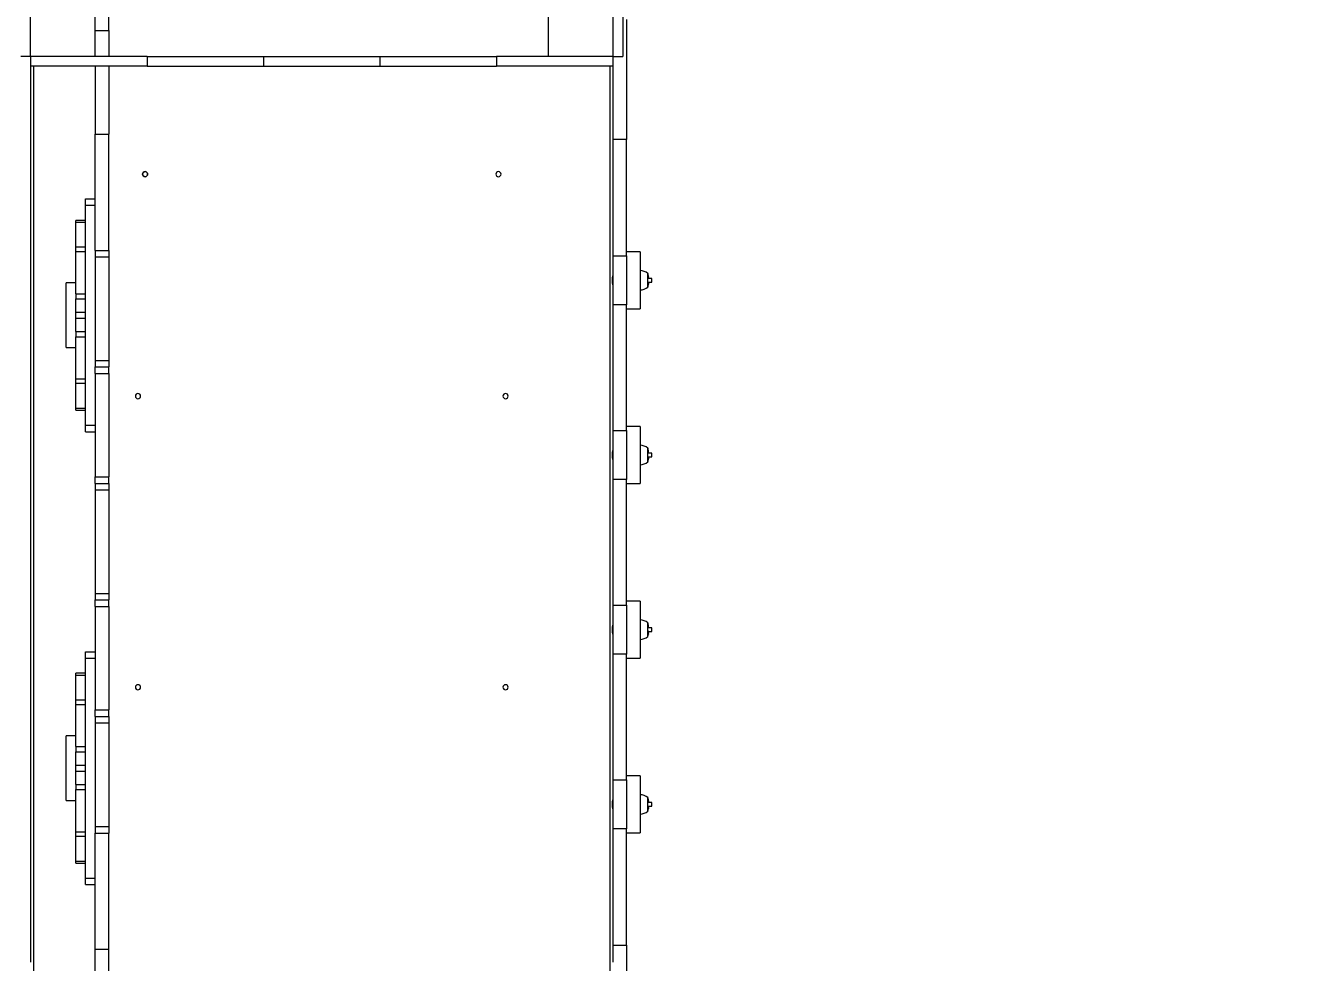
# Model space of a CAD drawing. Header units: millimetres. Extents: x -8113 to 7554, y -5964 to 7452.
# Drawn here: x -2543 to -560, y 543 to 1990 of the extents above; entities that cross this region are included whole.
import ezdxf

# ---------------------------------------------------------------- set-up
doc = ezdxf.new("R2010")
doc.units = ezdxf.units.MM
for name, color, linetype in [('DIKOM_ОБЪЕКТ', 7, 'Continuous'), ('DIKOM_РАЗМЕР_ЗОНА', 7, 'Continuous'), ('DIKOM_РАЗМЕР_ОБЪЕКТА', 7, 'Continuous')]:
    doc.layers.add(name, color=color, linetype=linetype)
doc.styles.add('style1', font='arial.ttf', dxfattribs={"width": 0.8})
doc.dimstyles.new('1-50', dxfattribs={"dimtxt": 300, "dimasz": 200, "dimexe": 100, "dimexo": 0, "dimgap": 100, "dimtad": 1, "dimtxsty": 'style1', "dimcen": 200, "dimclrd": 7, "dimclre": 7, "dimclrt": 7, "dimadec": 1, "dimazin": 2, "dimtfac": 1, "dimtmove": 0, "dimatfit": 2, "dimfxl": 0, "dimlwd": 25, "dimlwe": 18, "dimarcsym": 0})

# ---------------------------------------------------------------- blocks, each defined once
blk = doc.blocks.new('*D0')
at = {"layer": 'Defpoints', "color": 0, "transparency": 16777216}
for p in [(6054.1, 1970.8), (-4445.9, 381.6), (6054.1, -5178.4)]:
    blk.add_point(p, dxfattribs=at)
at = {"layer": 'DIKOM_РАЗМЕР_ОБЪЕКТА', "color": 7, "lineweight": 18, "transparency": 16777216}
for p, q in [((6054.1, 1970.8), (6054.1, -5278.4)), ((-4445.9, 381.6), (-4445.9, -5278.4))]:
    blk.add_line(p, q, dxfattribs=at)
at = {"layer": 'DIKOM_РАЗМЕР_ОБЪЕКТА', "color": 7, "lineweight": 25, "transparency": 16777216}
blk.add_line((-4245.9, -5178.4), (5854.1, -5178.4), dxfattribs=at)
at = {"layer": 'DIKOM_РАЗМЕР_ОБЪЕКТА', "color": 7, "transparency": 16777216}
for points in [[(-4245.9, -5145), (-4245.9, -5211.7), (-4445.9, -5178.4)], [(5854.1, -5145), (5854.1, -5211.7), (6054.1, -5178.4)]]:
    blk.add_solid(points, dxfattribs=at)
at = {"layer": 'DIKOM_РАЗМЕР_ОБЪЕКТА', "color": 7, "transparency": 16777216, "insert": (804.1, -4925.2), "char_height": 300, "attachment_point": 5, "style": 'style1'}
blk.add_mtext('10500', dxfattribs=at)
blk = doc.blocks.new('*D1')
at = {"layer": 'Defpoints', "color": 0, "transparency": 16777216}
for p in [(1.1, 5452.2), (-6929.6, -2947.8), (-2475.9, -2947.8)]:
    blk.add_point(p, dxfattribs=at)
at = {"layer": 'DIKOM_РАЗМЕР_ОБЪЕКТА', "color": 7, "lineweight": 18, "transparency": 16777216}
for p, q in [((1.1, 5452.2), (-7029.6, 5452.2)), ((-2475.9, -2947.8), (-7029.6, -2947.8))]:
    blk.add_line(p, q, dxfattribs=at)
at = {"layer": 'DIKOM_РАЗМЕР_ОБЪЕКТА', "color": 7, "lineweight": 25, "transparency": 16777216}
blk.add_line((-6929.6, 5252.2), (-6929.6, -2747.8), dxfattribs=at)
at = {"layer": 'DIKOM_РАЗМЕР_ОБЪЕКТА', "color": 7, "transparency": 16777216}
for points in [[(-6963, 5252.2), (-6896.3, 5252.2), (-6929.6, 5452.2)], [(-6963, -2747.8), (-6896.3, -2747.8), (-6929.6, -2947.8)]]:
    blk.add_solid(points, dxfattribs=at)
at = {"layer": 'DIKOM_РАЗМЕР_ОБЪЕКТА', "color": 7, "transparency": 16777216, "insert": (-7182.8, 1252.2), "char_height": 300, "attachment_point": 5, "rotation": 90, "style": 'style1'}
blk.add_mtext('8400', dxfattribs=at)
blk = doc.blocks.new('*D2')
at = {"layer": 'Defpoints', "color": 0, "transparency": 16777216}
for p in [(7554.1, 1504.9), (-6445.9, -5.3), (7554.1, -5864.3)]:
    blk.add_point(p, dxfattribs=at)
at = {"layer": 'DIKOM_РАЗМЕР_ЗОНА', "color": 7, "lineweight": 18, "transparency": 16777216}
for p, q in [((7554.1, 1504.9), (7554.1, -5964.3)), ((-6445.9, -5.3), (-6445.9, -5964.3))]:
    blk.add_line(p, q, dxfattribs=at)
at = {"layer": 'DIKOM_РАЗМЕР_ЗОНА', "color": 7, "lineweight": 25, "transparency": 16777216}
blk.add_line((-6245.9, -5864.3), (7354.1, -5864.3), dxfattribs=at)
at = {"layer": 'DIKOM_РАЗМЕР_ЗОНА', "color": 7, "transparency": 16777216}
for points in [[(-6245.9, -5830.9), (-6245.9, -5897.6), (-6445.9, -5864.3)], [(7354.1, -5830.9), (7354.1, -5897.6), (7554.1, -5864.3)]]:
    blk.add_solid(points, dxfattribs=at)
at = {"layer": 'DIKOM_РАЗМЕР_ЗОНА', "color": 7, "transparency": 16777216, "insert": (554.1, -5611.1), "char_height": 300, "attachment_point": 5, "style": 'style1'}
blk.add_mtext('14000', dxfattribs=at)
blk = doc.blocks.new('*D3')
at = {"layer": 'Defpoints', "color": 0, "transparency": 16777216}
for p in [(316.1, 7452.2), (-7663, -4447.8), (-3035.9, -4447.8)]:
    blk.add_point(p, dxfattribs=at)
at = {"layer": 'DIKOM_РАЗМЕР_ЗОНА', "color": 7, "lineweight": 18, "transparency": 16777216}
for p, q in [((316.1, 7452.2), (-7763, 7452.2)), ((-3035.9, -4447.8), (-7763, -4447.8))]:
    blk.add_line(p, q, dxfattribs=at)
at = {"layer": 'DIKOM_РАЗМЕР_ЗОНА', "color": 7, "lineweight": 25, "transparency": 16777216}
blk.add_line((-7663, 7252.2), (-7663, -4247.8), dxfattribs=at)
at = {"layer": 'DIKOM_РАЗМЕР_ЗОНА', "color": 7, "transparency": 16777216}
for points in [[(-7696.3, 7252.2), (-7629.7, 7252.2), (-7663, 7452.2)], [(-7696.3, -4247.8), (-7629.7, -4247.8), (-7663, -4447.8)]]:
    blk.add_solid(points, dxfattribs=at)
at = {"layer": 'DIKOM_РАЗМЕР_ЗОНА', "color": 7, "transparency": 16777216, "insert": (-7916.2, 1502.2), "char_height": 300, "attachment_point": 5, "rotation": 90, "style": 'style1'}
blk.add_mtext('11900', dxfattribs=at)

msp = doc.modelspace()

# ---------------------------------------------------------------- linework, layer by layer
at = {"layer": 'DIKOM_ОБЪЕКТ', "color": 7, "linetype": 'Continuous', "lineweight": 15}
for p, q in [((-2535.92, 1942.707), (-2535.92, 2122.707)), ((-1635.92, 2122.707), (-1635.92, 1942.707)), ((-1620.92, 2122.707), (-1620.92, 1942.707)), ((-2435.92, 1942.707), (-2435.92, 2042.707)), ((-2414.92, 1982.707), (-2414.92, 2032.707)), ((-1735.92, 2042.707), (-1735.92, 1942.707)), ((-1614.92, 1999.808), (-1614.92, 1814.17)), ((-2435.92, 1982.707), (-2414.92, 1982.707)), ((-2414.92, 1982.707), (-2414.92, 1942.707)), ((-2535.92, 1942.707), (-2550.92, 1942.707)), ((-2535.92, 1942.707), (-2535.92, 1927.707)), ((-2355.92, 1942.707), (-2535.92, 1942.707)), ((-2535.92, 1927.707), (-2535.92, 542.615)), ((-2355.92, 1927.707), (-2535.92, 1927.707)), ((-2530.92, 467.176), (-2530.92, 1927.707)), ((-2435.92, 1927.707), (-2435.92, 1822.707)), ((-2414.92, 1927.707), (-2414.92, 1822.707)), ((-2355.92, 1942.707), (-2355.92, 1927.707)), ((-2355.92, 1942.707), (-2175.92, 1942.707)), ((-2355.92, 1927.707), (-2175.92, 1927.707)), ((-2175.92, 1942.707), (-2175.92, 1927.707)), ((-2175.92, 1942.707), (-1995.92, 1942.707)), ((-2175.92, 1927.707), (-1995.92, 1927.707)), ((-1995.92, 1942.707), (-1995.92, 1927.707)), ((-1995.92, 1942.707), (-1815.92, 1942.707)), ((-1995.92, 1927.707), (-1815.92, 1927.707)), ((-1815.92, 1942.707), (-1815.92, 1927.707)), ((-1635.92, 1942.707), (-1815.92, 1942.707)), ((-1635.92, 1927.707), (-1815.92, 1927.707)), ((-1640.92, 1927.707), (-1640.92, 467.176)), ((-1635.92, 1942.707), (-1620.92, 1942.707)), ((-1635.92, 1942.707), (-1635.92, 1927.707)), ((-1635.92, 1927.707), (-1635.92, 1814.17)), ((-2435.92, 1822.707), (-2414.92, 1822.707)), ((-2435.92, 1642.957), (-2435.92, 1822.707)), ((-2414.92, 1642.957), (-2414.92, 1822.707)), ((-1614.92, 1814.17), (-1635.92, 1814.17)), ((-1635.92, 1814.17), (-1635.92, 1634.507)), ((-1614.92, 1634.507), (-1614.92, 1814.17)), ((-2450.92, 1712.707), (-2450.92, 1722.707)), ((-2450.92, 1722.707), (-2435.92, 1722.707)), ((-2450.92, 1712.707), (-2435.92, 1712.707)), ((-2450.92, 1372.707), (-2450.92, 1712.707)), ((-2450.92, 1689.338), (-2465.92, 1689.338)), ((-2465.92, 1686.492), (-2465.92, 1689.338)), ((-2465.92, 1686.492), (-2450.92, 1686.492)), ((-2465.92, 1647.856), (-2465.92, 1686.492)), ((-2450.92, 1647.856), (-2465.92, 1647.856)), ((-2465.92, 1641.187), (-2465.92, 1647.856)), ((-2465.92, 1641.187), (-2450.92, 1641.187)), ((-2465.92, 1575.921), (-2465.92, 1641.187)), ((-2435.92, 1642.957), (-2414.92, 1642.957)), ((-2435.92, 1642.957), (-2435.92, 1632.971)), ((-2435.92, 1632.971), (-2414.92, 1632.971)), ((-2435.92, 1632.971), (-2435.92, 1472.707)), ((-2414.92, 1642.957), (-2414.92, 1632.971)), ((-2414.92, 1632.971), (-2414.92, 1472.707)), ((-1635.92, 1634.507), (-1614.92, 1634.507)), ((-1635.92, 1634.507), (-1635.92, 1558.907)), ((-1593.92, 1640.707), (-1614.92, 1640.707)), ((-1614.92, 1634.507), (-1614.92, 1558.907)), ((-1593.92, 1640.707), (-1593.92, 1552.707)), ((-1581.92, 1585.907), (-1581.92, 1607.507)), ((-2465.92, 1592.707), (-2480.92, 1592.707)), ((-2480.92, 1492.707), (-2480.92, 1592.707)), ((-1635.92, 1604.207), (-1636.252, 1604.207)), ((-1636.252, 1604.207), (-1636.252, 1589.207)), ((-1636.252, 1589.207), (-1635.92, 1589.207)), ((-1580.985, 1592.118), (-1581.42, 1592.118)), ((-1581.384, 1604.593), (-1581.38, 1604.524)), ((-1581.292, 1603.963), (-1581.384, 1604.593)), ((-1581.312, 1604.113), (-1581.366, 1604.481)), ((-1581.339, 1589.291), (-1581.178, 1590.504)), ((-1581.334, 1589.19), (-1581.339, 1589.291)), ((-1581.334, 1589.187), (-1581.336, 1589.241)), ((-1581.269, 1589.604), (-1581.317, 1589.238)), ((-1581.267, 1589.604), (-1581.316, 1589.238)), ((-1581.299, 1604.113), (-1581.314, 1604.113)), ((-1581.299, 1604.121), (-1581.313, 1604.121)), ((-1581.298, 1604.104), (-1581.312, 1604.104)), ((-1581.299, 1604.121), (-1581.298, 1604.112)), ((-1581.299, 1604.113), (-1581.299, 1604.121)), ((-1581.299, 1604.113), (-1581.298, 1604.104)), ((-1581.298, 1604.112), (-1581.299, 1604.112)), ((-1581.298, 1604.104), (-1581.257, 1603.728)), ((-1581.298, 1589.604), (-1581.256, 1589.604)), ((-1581.206, 1603.376), (-1581.292, 1603.976)), ((-1581.203, 1603.353), (-1581.292, 1603.963)), ((-1581.262, 1589.726), (-1581.281, 1589.726)), ((-1581.262, 1589.726), (-1581.166, 1590.479)), ((-1581.256, 1589.604), (-1581.262, 1589.726)), ((-1581.06, 1601.941), (-1581.095, 1602.404)), ((-1581.064, 1602.006), (-1581.094, 1602.39)), ((-1581.066, 1602.027), (-1581.024, 1601.678)), ((-1581.066, 1602.023), (-1581.06, 1601.976)), ((-1581.001, 1601.233), (-1581.06, 1601.941)), ((-1581.024, 1601.678), (-1581.038, 1601.678)), ((-1581.023, 1601.663), (-1581.037, 1601.663)), ((-1581.001, 1601.247), (-1581.028, 1601.571)), ((-1581.023, 1601.663), (-1581.026, 1601.612)), ((-1581.021, 1591.665), (-1581.026, 1591.6)), ((-1581.024, 1601.678), (-1581.023, 1601.663)), ((-1581.019, 1591.668), (-1581.022, 1591.668)), ((-1580.999, 1601.159), (-1581.001, 1601.247)), ((-1580.999, 1601.157), (-1581.001, 1601.233)), ((-1580.985, 1592.118), (-1580.991, 1592.042)), ((-1580.966, 1592.878), (-1580.94, 1593.332)), ((-1580.962, 1592.785), (-1580.966, 1592.878)), ((-1580.962, 1592.783), (-1580.964, 1592.832)), ((-1580.934, 1593.173), (-1580.953, 1592.831)), ((-1580.934, 1593.16), (-1580.952, 1592.831)), ((-1580.934, 1593.173), (-1580.949, 1593.173)), ((-1576.02, 1599.707), (-1580.912, 1599.707)), ((-1580.905, 1594.15), (-1580.896, 1594.447)), ((-1580.895, 1593.707), (-1576.02, 1593.707)), ((-1575.92, 1599.607), (-1576.02, 1599.707)), ((-1576.02, 1593.707), (-1576.02, 1599.707)), ((-1576.02, 1593.707), (-1575.92, 1593.807)), ((-1575.92, 1596.801), (-1575.92, 1599.607)), ((-1575.92, 1593.807), (-1575.92, 1596.801)), ((-2465.92, 1575.921), (-2450.92, 1575.921)), ((-2465.92, 1575.921), (-2465.92, 1567.849)), ((-2465.92, 1567.849), (-2450.92, 1567.849)), ((-2465.92, 1547.22), (-2465.92, 1567.849)), ((-2465.92, 1547.22), (-2450.92, 1547.22)), ((-2465.92, 1538.195), (-2465.92, 1547.22)), ((-1614.92, 1558.907), (-1635.92, 1558.907)), ((-1635.92, 1558.907), (-1635.92, 1364.507)), ((-1614.92, 1364.507), (-1614.92, 1558.907)), ((-1614.92, 1552.707), (-1593.92, 1552.707)), ((-2465.92, 1538.195), (-2450.92, 1538.195)), ((-2465.92, 1517.566), (-2465.92, 1538.195)), ((-2465.92, 1517.566), (-2450.92, 1517.566)), ((-2465.92, 1517.566), (-2465.92, 1509.493)), ((-2465.92, 1509.493), (-2450.92, 1509.493)), ((-2465.92, 1444.227), (-2465.92, 1509.493)), ((-2480.92, 1492.707), (-2465.92, 1492.707)), ((-2435.92, 1472.707), (-2414.92, 1472.707)), ((-2435.92, 1472.707), (-2435.92, 1462.707)), ((-2414.92, 1472.707), (-2414.92, 1462.707)), ((-2435.92, 1462.707), (-2414.92, 1462.707)), ((-2435.92, 1452.707), (-2435.92, 1462.707)), ((-2435.92, 1452.707), (-2414.92, 1452.707)), ((-2435.92, 1452.707), (-2435.92, 1292.707)), ((-2414.92, 1452.707), (-2414.92, 1462.707)), ((-2414.92, 1452.707), (-2414.92, 1292.707)), ((-2465.92, 1444.227), (-2450.92, 1444.227)), ((-2465.92, 1437.559), (-2465.92, 1444.227)), ((-2465.92, 1437.559), (-2450.92, 1437.559)), ((-2465.92, 1398.923), (-2465.92, 1437.559)), ((-2465.92, 1398.923), (-2450.92, 1398.923)), ((-2465.92, 1396.077), (-2465.92, 1398.923)), ((-2465.92, 1396.077), (-2450.92, 1396.077)), ((-2450.92, 1372.707), (-2435.92, 1372.707)), ((-2450.92, 1362.707), (-2450.92, 1372.707)), ((-1593.92, 1370.707), (-1614.92, 1370.707)), ((-1593.92, 1370.707), (-1593.92, 1282.707)), ((-2450.92, 1362.707), (-2435.92, 1362.707)), ((-1635.92, 1364.507), (-1614.92, 1364.507)), ((-1635.92, 1364.507), (-1635.92, 1288.907)), ((-1614.92, 1364.507), (-1614.92, 1288.907)), ((-1635.92, 1334.207), (-1636.252, 1334.207)), ((-1636.252, 1334.207), (-1636.252, 1319.207)), ((-1581.92, 1315.907), (-1581.92, 1337.507)), ((-1581.024, 1331.747), (-1581.42, 1331.747)), ((-1581.023, 1331.733), (-1581.42, 1331.733)), ((-1581.303, 1334.165), (-1581.384, 1334.713)), ((-1581.384, 1334.683), (-1581.382, 1334.572)), ((-1581.292, 1334.057), (-1581.384, 1334.683)), ((-1581.299, 1334.164), (-1581.308, 1334.164)), ((-1581.298, 1334.155), (-1581.306, 1334.155)), ((-1581.299, 1334.174), (-1581.304, 1334.174)), ((-1581.298, 1334.165), (-1581.303, 1334.165)), ((-1581.299, 1334.174), (-1581.298, 1334.165)), ((-1581.299, 1334.164), (-1581.298, 1334.155)), ((-1581.298, 1334.155), (-1581.28, 1333.958)), ((-1581.249, 1333.711), (-1581.292, 1334.091)), ((-1581.233, 1333.573), (-1581.292, 1334.057)), ((-1581.06, 1332.047), (-1581.086, 1332.302)), ((-1581.06, 1332.091), (-1581.082, 1332.262)), ((-1581.001, 1331.392), (-1581.06, 1332.091)), ((-1581.001, 1331.344), (-1581.06, 1332.047)), ((-1581.023, 1331.733), (-1581.025, 1331.642)), ((-1581.024, 1331.747), (-1581.023, 1331.733)), ((-1580.999, 1331.209), (-1581.001, 1331.392)), ((-1580.999, 1331.185), (-1581.001, 1331.344)), ((-1580.881, 1330.11), (-1580.921, 1330.11)), ((-1576.02, 1329.707), (-1580.895, 1329.707)), ((-1575.92, 1329.607), (-1576.02, 1329.707)), ((-1576.02, 1323.707), (-1576.02, 1329.707)), ((-1575.92, 1326.936), (-1575.92, 1329.607)), ((-1636.252, 1319.207), (-1635.92, 1319.207)), ((-1581.339, 1319.475), (-1581.178, 1320.681)), ((-1581.333, 1319.144), (-1581.339, 1319.475)), ((-1581.265, 1319.557), (-1581.331, 1319.057)), ((-1581.263, 1319.548), (-1581.331, 1319.035)), ((-1581.328, 1319.557), (-1581.256, 1319.557)), ((-1581.262, 1319.877), (-1581.286, 1319.877)), ((-1581.262, 1319.877), (-1581.166, 1320.625)), ((-1581.256, 1319.557), (-1581.262, 1319.877)), ((-1581.186, 1320.625), (-1581.166, 1320.625)), ((-1581.019, 1321.724), (-1581.025, 1321.724)), ((-1581.002, 1321.885), (-1581.013, 1321.751)), ((-1580.966, 1323.04), (-1580.94, 1323.491)), ((-1580.961, 1322.761), (-1580.966, 1323.04)), ((-1580.934, 1323.074), (-1580.964, 1323.074)), ((-1580.934, 1323.074), (-1580.959, 1322.622)), ((-1580.934, 1323.029), (-1580.959, 1322.58)), ((-1580.929, 1323.2), (-1580.934, 1323.029)), ((-1580.905, 1324.304), (-1580.896, 1324.6)), ((-1580.895, 1323.707), (-1576.02, 1323.707)), ((-1576.02, 1323.707), (-1575.92, 1323.807)), ((-1575.92, 1323.807), (-1575.92, 1326.936)), ((-2435.92, 1292.707), (-2414.92, 1292.707)), ((-2435.92, 1282.707), (-2435.92, 1292.707)), ((-2414.92, 1282.707), (-2414.92, 1292.707)), ((-2435.92, 1282.707), (-2414.92, 1282.707)), ((-2435.92, 1282.707), (-2435.92, 1272.707)), ((-2435.92, 1272.707), (-2414.92, 1272.707)), ((-2435.92, 1272.707), (-2435.92, 1112.707)), ((-2414.92, 1282.707), (-2414.92, 1272.707)), ((-2414.92, 1272.707), (-2414.92, 1112.707)), ((-1614.92, 1288.907), (-1635.92, 1288.907)), ((-1635.92, 1288.907), (-1635.92, 1094.507)), ((-1614.92, 1094.507), (-1614.92, 1288.907)), ((-1614.92, 1282.707), (-1593.92, 1282.707)), ((-2435.92, 1112.707), (-2414.92, 1112.707)), ((-2435.92, 1112.707), (-2435.92, 1102.707)), ((-2414.92, 1112.707), (-2414.92, 1102.707)), ((-2435.92, 1102.707), (-2414.92, 1102.707)), ((-2435.92, 1092.707), (-2435.92, 1102.707)), ((-2435.92, 1092.707), (-2414.92, 1092.707)), ((-2435.92, 1092.707), (-2435.92, 932.707)), ((-2414.92, 1092.707), (-2414.92, 1102.707)), ((-2414.92, 1092.707), (-2414.92, 932.707)), ((-1635.92, 1094.507), (-1614.92, 1094.507)), ((-1635.92, 1094.507), (-1635.92, 1018.907)), ((-1593.92, 1100.707), (-1614.92, 1100.707)), ((-1614.92, 1094.507), (-1614.92, 1018.907)), ((-1593.92, 1100.707), (-1593.92, 1012.707)), ((-1636.242, 1064.185), (-1636.342, 1063.873)), ((-1635.92, 1064.207), (-1636.252, 1064.207)), ((-1636.252, 1064.207), (-1636.252, 1049.207)), ((-1581.92, 1045.907), (-1581.92, 1067.507)), ((-1581.299, 1064.174), (-1581.42, 1064.174)), ((-1581.384, 1064.727), (-1581.383, 1064.654)), ((-1581.292, 1064.107), (-1581.384, 1064.727)), ((-1581.292, 1064.038), (-1581.312, 1064.174)), ((-1581.299, 1064.174), (-1581.298, 1064.165)), ((-1581.299, 1064.155), (-1581.298, 1064.146)), ((-1581.261, 1063.819), (-1581.292, 1064.107)), ((-1581.06, 1062.024), (-1581.088, 1062.323)), ((-1581.06, 1062.118), (-1581.078, 1062.238)), ((-1581.001, 1061.422), (-1581.06, 1062.118)), ((-1581.024, 1061.785), (-1581.032, 1061.785)), ((-1581.023, 1061.771), (-1581.031, 1061.771)), ((-1581.024, 1061.785), (-1581.023, 1061.771)), ((-1581.023, 1061.771), (-1581.024, 1061.693)), ((-1580.999, 1061.231), (-1581.001, 1061.422)), ((-1580.999, 1061.176), (-1581.001, 1061.32)), ((-1580.996, 1051.977), (-1581, 1051.906)), ((-1580.966, 1053.203), (-1580.94, 1053.65)), ((-1580.961, 1052.72), (-1580.966, 1053.203)), ((-1580.934, 1053.001), (-1580.959, 1052.554)), ((-1580.928, 1053.226), (-1580.934, 1053.095)), ((-1576.02, 1059.707), (-1580.906, 1059.707)), ((-1580.905, 1054.454), (-1580.896, 1054.747)), ((-1580.895, 1053.707), (-1576.02, 1053.707)), ((-1575.92, 1059.607), (-1576.02, 1059.707)), ((-1576.02, 1053.707), (-1576.02, 1059.707)), ((-1576.02, 1053.707), (-1575.92, 1053.807)), ((-1575.92, 1056.788), (-1575.92, 1059.607)), ((-1575.92, 1053.807), (-1575.92, 1056.788)), ((-1636.544, 1050.545), (-1636.267, 1049.304)), ((-1636.252, 1049.207), (-1635.92, 1049.207)), ((-1581.339, 1049.674), (-1581.178, 1050.868)), ((-1581.331, 1049.026), (-1581.339, 1049.674)), ((-1581.266, 1049.565), (-1581.331, 1049.071)), ((-1581.261, 1049.548), (-1581.331, 1049.026)), ((-1581.321, 1049.565), (-1581.178, 1050.635)), ((-1581.262, 1050.045), (-1581.289, 1050.045)), ((-1581.262, 1050.045), (-1581.166, 1050.785)), ((-1581.256, 1049.548), (-1581.262, 1050.045)), ((-1581.187, 1050.084), (-1581.256, 1049.548)), ((-1581.19, 1050.785), (-1581.166, 1050.785)), ((-1581.185, 1050.587), (-1581.166, 1050.587)), ((-2450.92, 1012.707), (-2450.92, 1022.707)), ((-2450.92, 1022.707), (-2435.92, 1022.707)), ((-2450.92, 1012.707), (-2435.92, 1012.707)), ((-2450.92, 672.707), (-2450.92, 1012.707)), ((-1614.92, 1018.907), (-1635.92, 1018.907)), ((-1635.92, 1018.907), (-1635.92, 824.507)), ((-1614.92, 824.507), (-1614.92, 1018.907)), ((-1614.92, 1012.707), (-1593.92, 1012.707)), ((-2450.92, 989.338), (-2465.92, 989.338)), ((-2465.92, 986.492), (-2465.92, 989.338)), ((-2465.92, 986.492), (-2450.92, 986.492)), ((-2465.92, 947.856), (-2465.92, 986.492)), ((-2450.92, 947.856), (-2465.92, 947.856)), ((-2465.92, 941.187), (-2465.92, 947.856)), ((-2465.92, 941.187), (-2450.92, 941.187)), ((-2465.92, 875.921), (-2465.92, 941.187)), ((-2435.92, 932.707), (-2414.92, 932.707)), ((-2435.92, 922.707), (-2435.92, 932.707)), ((-2414.92, 922.707), (-2414.92, 932.707)), ((-2435.92, 922.707), (-2414.92, 922.707)), ((-2435.92, 922.707), (-2435.92, 912.707)), ((-2435.92, 912.707), (-2414.92, 912.707)), ((-2435.92, 912.707), (-2435.92, 752.444)), ((-2414.92, 922.707), (-2414.92, 912.707)), ((-2414.92, 912.707), (-2414.92, 752.444)), ((-2465.92, 892.707), (-2480.92, 892.707)), ((-2480.92, 792.707), (-2480.92, 892.707)), ((-2465.92, 875.921), (-2450.92, 875.921)), ((-2465.92, 875.921), (-2465.92, 867.849)), ((-2465.92, 867.849), (-2450.92, 867.849)), ((-2465.92, 847.22), (-2465.92, 867.849)), ((-2465.92, 847.22), (-2450.92, 847.22)), ((-2465.92, 838.195), (-2465.92, 847.22)), ((-2465.92, 838.195), (-2450.92, 838.195)), ((-2465.92, 817.566), (-2465.92, 838.195)), ((-2465.92, 817.566), (-2450.92, 817.566)), ((-2465.92, 817.566), (-2465.92, 809.493)), ((-1635.92, 824.507), (-1614.92, 824.507)), ((-1635.92, 824.507), (-1635.92, 748.907)), ((-1593.92, 830.707), (-1614.92, 830.707)), ((-1614.92, 824.507), (-1614.92, 748.907)), ((-1593.92, 830.707), (-1593.92, 742.707)), ((-2465.92, 809.493), (-2450.92, 809.493)), ((-2465.92, 744.227), (-2465.92, 809.493)), ((-1635.92, 794.207), (-1636.252, 794.207)), ((-1636.252, 794.207), (-1636.252, 779.207)), ((-1581.92, 775.907), (-1581.92, 797.507)), ((-1581.384, 794.595), (-1581.38, 794.525)), ((-1581.308, 794.079), (-1581.384, 794.595)), ((-1581.384, 794.541), (-1581.38, 794.517)), ((-1581.292, 793.91), (-1581.384, 794.541)), ((-1581.376, 794.493), (-1581.314, 794.079)), ((-1581.299, 794.079), (-1581.316, 794.079)), ((-1581.298, 794.069), (-1581.315, 794.069)), ((-1581.299, 794.115), (-1581.314, 794.115)), ((-1581.298, 794.105), (-1581.312, 794.105)), ((-1581.303, 794.062), (-1581.299, 794.079)), ((-1581.299, 794.115), (-1581.298, 794.105)), ((-1581.299, 794.079), (-1581.298, 794.069)), ((-1581.298, 794.069), (-1581.248, 793.645)), ((-1581.191, 793.273), (-1581.292, 793.91)), ((-2480.92, 792.707), (-2465.92, 792.707)), ((-1636.252, 779.207), (-1635.92, 779.207)), ((-1580.985, 782.119), (-1581.42, 782.119)), ((-1581.339, 779.224), (-1581.178, 780.438)), ((-1581.334, 779.197), (-1581.339, 779.224)), ((-1581.269, 779.646), (-1581.331, 779.177)), ((-1581.269, 779.603), (-1581.317, 779.239)), ((-1581.285, 779.637), (-1581.256, 779.637)), ((-1581.262, 779.673), (-1581.279, 779.673)), ((-1581.262, 779.673), (-1581.166, 780.426)), ((-1581.256, 779.637), (-1581.262, 779.673)), ((-1581.06, 791.886), (-1581.099, 792.459)), ((-1581.06, 791.943), (-1581.095, 792.401)), ((-1581.075, 792.111), (-1581.024, 791.639)), ((-1581.001, 791.178), (-1581.06, 791.886)), ((-1581.024, 791.639), (-1581.04, 791.639)), ((-1581.023, 791.625), (-1581.038, 791.625)), ((-1581.001, 791.236), (-1581.03, 791.585)), ((-1581.03, 791.584), (-1580.998, 791.166)), ((-1581.023, 791.665), (-1581.026, 791.613)), ((-1581.023, 791.625), (-1581.026, 791.608)), ((-1581.024, 791.639), (-1581.023, 791.625)), ((-1580.998, 791.153), (-1581.001, 791.178)), ((-1580.966, 782.815), (-1580.94, 783.269)), ((-1580.962, 782.789), (-1580.966, 782.815)), ((-1580.934, 783.222), (-1580.958, 782.801)), ((-1580.934, 783.17), (-1580.953, 782.832)), ((-1580.934, 783.222), (-1580.943, 783.222)), ((-1576.02, 789.707), (-1580.914, 789.707)), ((-1580.905, 784.087), (-1580.896, 784.385)), ((-1580.895, 783.707), (-1576.02, 783.707)), ((-1575.92, 789.607), (-1576.02, 789.707)), ((-1576.02, 783.707), (-1576.02, 789.707)), ((-1576.02, 783.707), (-1575.92, 783.807)), ((-1575.92, 786.83), (-1575.92, 789.607)), ((-1575.92, 783.807), (-1575.92, 786.83)), ((-2465.92, 744.227), (-2450.92, 744.227)), ((-2465.92, 737.559), (-2465.92, 744.227)), ((-2465.92, 737.559), (-2450.92, 737.559)), ((-2465.92, 698.923), (-2465.92, 737.559)), ((-2435.92, 752.444), (-2414.92, 752.444)), ((-2435.92, 752.444), (-2435.92, 742.458)), ((-2435.92, 742.458), (-2414.92, 742.458)), ((-2435.92, 562.707), (-2435.92, 742.458)), ((-2414.92, 752.444), (-2414.92, 742.458)), ((-2414.92, 562.707), (-2414.92, 742.458)), ((-1614.92, 748.907), (-1635.92, 748.907)), ((-1635.92, 748.907), (-1635.92, 569.245)), ((-1614.92, 569.245), (-1614.92, 748.907)), ((-1614.92, 742.707), (-1593.92, 742.707)), ((-2465.92, 698.923), (-2450.92, 698.923)), ((-2465.92, 696.077), (-2465.92, 698.923)), ((-2465.92, 696.077), (-2450.92, 696.077)), ((-2450.92, 672.707), (-2435.92, 672.707)), ((-2450.92, 662.707), (-2450.92, 672.707)), ((-2450.92, 662.707), (-2435.92, 662.707)), ((-2435.92, 562.707), (-2414.92, 562.707)), ((-2435.92, 455.369), (-2435.92, 562.707)), ((-2414.92, 447.818), (-2414.92, 562.707)), ((-1635.92, 569.245), (-1614.92, 569.245)), ((-1635.92, 569.245), (-1635.92, 542.615)), ((-1614.92, 569.245), (-1614.92, 383.607))]:
    msp.add_line(p, q, dxfattribs=at)
at = {"layer": 'DIKOM_ОБЪЕКТ', "color": 7, "linetype": 'Continuous', "lineweight": 15, "flags": 128}
for points in [[(-1581.166, 1590.479), (-1581.112, 1590.957), (-1581.082, 1591.22), (-1581.057, 1591.43), (-1581.034, 1591.604), (-1581.021, 1591.667), (-1581.021, 1591.665)], [(-1581.048, 1591.668), (-1581.027, 1591.845), (-1580.997, 1592.068)], [(-1581, 1591.928), (-1581.024, 1591.694), (-1581.027, 1591.665)], [(-1581, 1591.923), (-1581.024, 1591.687), (-1581.027, 1591.665)], [(-1580.94, 1593.332), (-1580.923, 1593.296), (-1580.928, 1593.24)], [(-1580.935, 1600.563), (-1580.931, 1600.395), (-1580.923, 1600.111)], [(-1580.935, 1600.562), (-1580.931, 1600.387), (-1580.923, 1600.111)], [(-1580.896, 1594.129), (-1580.896, 1594.132), (-1580.905, 1594.15)], [(-1580.92, 1330.109), (-1580.922, 1330.175), (-1580.931, 1330.439), (-1580.935, 1330.558), (-1580.935, 1330.557)], [(-1580.892, 1329.096), (-1580.907, 1329.659), (-1580.922, 1330.133), (-1580.931, 1330.414), (-1580.935, 1330.554), (-1580.935, 1330.552)], [(-1580.895, 1329.496), (-1580.896, 1329.552), (-1580.905, 1329.841), (-1580.91, 1330.032), (-1580.912, 1330.112), (-1580.912, 1330.111)], [(-1581.021, 1321.706), (-1581.03, 1321.548), (-1581.036, 1321.48)], [(-1581.022, 1321.714), (-1581.021, 1321.716), (-1581.021, 1321.706)], [(-1580.94, 1323.491), (-1580.923, 1323.397), (-1580.934, 1323.074)], [(-1580.896, 1324.25), (-1580.896, 1324.257), (-1580.905, 1324.304)], [(-1581.178, 1050.868), (-1581.099, 1051.549), (-1581.059, 1051.873), (-1581.027, 1052.099), (-1580.997, 1052.251), (-1580.985, 1052.212)], [(-1581.166, 1050.785), (-1581.112, 1051.251), (-1581.082, 1051.495), (-1581.057, 1051.675), (-1581.034, 1051.799), (-1581.03, 1051.793)], [(-1581.043, 1051.8), (-1581.027, 1051.927), (-1580.997, 1052.125)], [(-1580.94, 1053.65), (-1580.923, 1053.504), (-1580.934, 1053.001)], [(-1580.896, 1054.37), (-1580.896, 1054.381), (-1580.905, 1054.454)], [(-1581.046, 781.668), (-1581.027, 781.834), (-1580.997, 782.061)], [(-1581, 781.927), (-1581.024, 781.693), (-1581.027, 781.666)], [(-1580.94, 783.269), (-1580.923, 783.258), (-1580.927, 783.243)], [(-1580.935, 790.563), (-1580.931, 790.419), (-1580.922, 790.127), (-1580.922, 790.111)], [(-1580.896, 784.081), (-1580.896, 784.082), (-1580.905, 784.087)]]:
    msp.add_lwpolyline(points, dxfattribs=at)
at = {"layer": 'DIKOM_ОБЪЕКТ', "color": 7, "linetype": 'Continuous', "lineweight": 15}
msp.add_circle((-2358.92, 1760.708), 4, dxfattribs=at)
at = {"layer": 'DIKOM_ОБЪЕКТ', "color": 7, "linetype": 'Continuous', "lineweight": 15, "extrusion": (2.61157e-14, 3.36719e-15, -1)}
for centre in [(2358.92, 1760.707), (1812.92, 1760.707), (2369.92, 1417.707), (1801.92, 1417.707), (2369.92, 967.707), (1801.92, 967.707)]:
    msp.add_circle(centre, 4, dxfattribs=at)
at = {"layer": 'DIKOM_ОБЪЕКТ', "color": 7, "linetype": 'Continuous', "lineweight": 15}
for centre, radius, start, end in [((-1594.08, 1593.031), 18.677, 49.378843, 89.509067), ((-1622.703, 1598.182), 41.836, 8.726116, 12.879622), ((-1609.193, 1596.703), 28.07, 164.560394, 195.395673), ((-1622.703, 1595.233), 41.836, 347.120378, 351.689304), ((-1622.703, 1598.182), 41.836, 7.623365, 8.094803), ((-1622.703, 1595.233), 41.836, 352.321452, 355.020548), ((-1622.703, 1598.182), 41.836, 5.794126, 7.104054), ((-1550.773, 1587.813), 30.524, 171.79499, 174.942163), ((-1622.703, 1598.182), 41.836, 4.704462, 5.223193), ((-1622.703, 1595.233), 41.836, 355.628751, 356.644608), ((-1622.703, 1598.182), 41.836, 3.278299, 4.079618), ((-1574.192, 1600.543), 6.746, 178.463164, 183.674874), ((-1458.157, 1603.238), 122.809, 181.284221, 181.99233), ((-1622.703, 1595.233), 41.836, 357.269668, 357.910588), ((-1622.703, 1598.182), 41.836, 2.089412, 2.649564), ((-1533.275, 1600.924), 47.644, 181.011971, 181.823242), ((-1594.08, 1600.384), 18.677, 270.490933, 310.621157), ((-1609.271, 1326.704), 27.991, 164.621639, 195.484737), ((-1594.08, 1323.031), 18.677, 49.378843, 89.509067), ((-1622.703, 1328.182), 41.836, 8.79193, 12.879622), ((-1622.703, 1328.182), 41.836, 7.940297, 8.156278), ((-1622.703, 1328.182), 41.836, 5.598166, 7.599271), ((-1622.703, 1328.182), 41.836, 5.653696, 7.408845), ((-1622.703, 1328.182), 41.836, 4.745309, 5.095308), ((-1622.703, 1328.182), 41.836, 3.245229, 4.116927), ((-1622.703, 1328.182), 41.836, 2.089412, 2.640039), ((-1594.08, 1330.384), 18.677, 270.490933, 310.621157), ((-1622.703, 1325.233), 41.836, 347.120378, 351.626843), ((-1622.703, 1325.233), 41.836, 352.262833, 354.855354), ((-1570.494, 1320.174), 10.696, 168.747523, 177.283911), ((-1571.731, 1320.048), 9.453, 169.580257, 176.502965), ((-1590.172, 1322.606), 9.198, 353.896022, 357.179648), ((-1622.703, 1325.233), 41.836, 355.505234, 356.611982), ((-1622.703, 1325.233), 41.836, 357.24051, 358.111293), ((-1594.08, 1053.031), 18.677, 49.378843, 89.509067), ((-1609.201, 1056.703), 28.062, 164.544855, 195.389246), ((-1622.703, 1058.182), 41.836, 8.903072, 12.879622), ((-1622.703, 1058.182), 41.836, 8.770703, 12.879622), ((-1622.703, 1058.182), 41.836, 7.857439, 8.136416), ((-1622.703, 1058.182), 41.836, 5.56613, 7.748301), ((-1622.703, 1055.233), 41.836, 352.929624, 354.931425), ((-1596.113, 1052.667), 15.122, 354.182802, 356.378957), ((-1599.431, 1053.238), 18.478, 354.484821, 356.645642), ((-1622.703, 1058.182), 41.836, 4.732113, 5.122052), ((-1622.703, 1058.182), 41.836, 4.814484, 5.01608), ((-1622.703, 1055.233), 41.836, 355.264721, 356.556755), ((-1622.703, 1058.182), 41.836, 3.230737, 4.179928), ((-1494.419, 1062.955), 86.549, 181.59206, 181.88352), ((-1674.295, 1056.973), 93.429, 1.445786, 2.192035), ((-1622.703, 1055.233), 41.836, 357.191362, 357.910588), ((-1622.703, 1058.182), 41.836, 2.089412, 2.718214), ((-1655.556, 1057.542), 74.688, 1.549635, 1.956218), ((-1622.703, 1058.182), 41.836, 2.089412, 2.602642), ((-1594.08, 1060.384), 18.677, 270.490933, 310.621157), ((-1622.703, 1055.233), 41.836, 347.120378, 351.647021), ((-1622.703, 1055.233), 41.836, 347.120378, 351.521077), ((-1622.703, 1055.233), 41.836, 352.929624, 354.380051), ((-1609.169, 786.704), 28.094, 164.705827, 195.411708), ((-1594.08, 783.031), 18.677, 49.378843, 89.509067), ((-1622.703, 788.182), 41.836, 8.715927, 12.879622), ((-1622.703, 788.182), 41.836, 7.508107, 8.085403), ((-1594.08, 790.384), 18.677, 270.490933, 310.621157), ((-1622.703, 785.233), 41.836, 347.120378, 351.69886), ((-1622.703, 785.233), 41.836, 352.33042, 355.097732), ((-1622.703, 788.182), 41.836, 5.790893, 7.109401), ((-1622.703, 788.182), 41.836, 5.869955, 6.993042), ((-1521.898, 774.555), 59.571, 172.684932, 174.331956), ((-1556.727, 778.224), 24.538, 171.906561, 174.852311), ((-1622.703, 788.182), 41.836, 4.698211, 5.292439), ((-1176.323, 738.036), 407.054, 173.784178, 173.843974), ((-1622.703, 785.233), 41.836, 355.753729, 356.649607), ((-1622.703, 788.182), 41.836, 3.267618, 4.07384), ((-1574.052, 790.542), 6.886, 178.518467, 183.620915), ((-1490.163, 792.233), 90.79, 181.123561, 182.097813), ((-1622.703, 785.233), 41.836, 357.274212, 357.910588), ((-1622.703, 788.182), 41.836, 2.089412, 2.651137), ((-1622.703, 788.182), 41.836, 2.089412, 2.641396), ((-1541.147, 790.658), 39.769, 180.845667, 181.862997)]:
    msp.add_arc(centre, radius, start, end, dxfattribs=at)

# ---------------------------------------------------------------- dimensions: what is measured, and where the dimension line sits
at = {"layer": 'DIKOM_РАЗМЕР_ЗОНА'}
dim = msp.add_linear_dim(base=(-7663.014, -4447.848), p1=(316.08, 7452.152), p2=(-3035.92, -4447.848), angle=90, dimstyle='1-50', dxfattribs=at)
dim.commit()
dim.dimension.update_dxf_attribs({"geometry": '*D3', "text_midpoint": (-7663.014, 1502.152), "dimtype": 160})
dim = msp.add_linear_dim(base=(7554.078, -5864.277), p1=(-6445.92, -5.293), p2=(7554.078, 1504.936), dimstyle='1-50', dxfattribs=at)
dim.commit()
dim.dimension.update_dxf_attribs({"geometry": '*D2', "text_midpoint": (554.079, -5864.277), "dimtype": 160})
at = {"layer": 'DIKOM_РАЗМЕР_ОБЪЕКТА'}
dim = msp.add_linear_dim(base=(-6929.623, -2947.848), p1=(1.08, 5452.152), p2=(-2475.92, -2947.848), angle=90, dimstyle='1-50', dxfattribs=at)
dim.commit()
dim.dimension.update_dxf_attribs({"geometry": '*D1', "text_midpoint": (-6929.623, 1252.152), "dimtype": 160})
dim = msp.add_linear_dim(base=(6054.078, -5178.381), p1=(-4445.92, 381.649), p2=(6054.078, 1970.79), text='10500', dimstyle='1-50', dxfattribs=at)
dim.commit()
dim.dimension.update_dxf_attribs({"geometry": '*D0', "text_midpoint": (804.079, -5178.381), "dimtype": 160})

doc.saveas('drawing.dxf')
